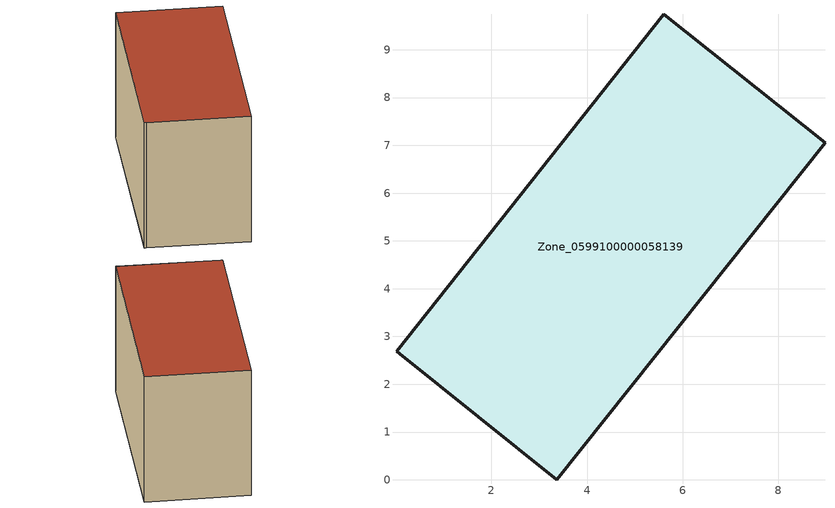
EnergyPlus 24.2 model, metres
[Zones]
Zone_0599100000058139
 floor ground (C_G): 0.01,2.69 5.61,9.74 8.98,7.06 3.36,0 0.08,2.64 z0.51
 wall outside (C_F): 8.98,7.06 5.61,9.74 0.01,2.69 0.08,2.64 3.36,0 8.98,7.06 z0.51:6.24
 roof outside (C_R): 5.61,9.74 0.01,2.69 0.08,2.64 3.36,0 8.98,7.06 z6.24
[BUILDING]
Pand.0599100000058139: North Axis=0; Terrain=City; Loads Convergence Tolerance Value=0.04; Temperature Convergence Tolerance Value=0.4; Solar Distribution=FullExterior; Maximum Number of Warmup Days=25; Minimum Number of Warmup Days=1
[Site:Location]
Rotterdam.The.Hague.AP_ZH_NLD Design_Conditions: Latitude=51.96; Longitude=4.45; Time Zone=1; Elevation=-4.5
[SITE:GROUNDTEMPERATURE:BUILDINGSURFACE]
18, 18, 18, 18, 18, 18, 18, 18, 18, 18, 18, 18
[MATERIAL] Thermal Absorptance=0.9; Solar Absorptance=0.7; Visible Absorptance=0.7
Name | Roughness | Thickness | Conductivity | Density | Specific Heat
G.TI.1946-1964 | MediumSmooth | 0.15 | 1 | 540 | 1210
F.TI.1946-1964 | Rough | 0.3 | 0.857143 | 1920 | 840
R.TI.1946-1964 | MediumRough | 0.2 | 0.277778 | 1500 | 1000
[CONSTRUCTION]
C_G: G.TI.1946-1964
C_F: F.TI.1946-1964
C_R: R.TI.1946-1964
[ZONE]
Zone_0599100000058139: Type=1; Multiplier=1; Ceiling Height=Autocalculate; Volume=Autocalculate; Floor Area=autocalculate; Part of Total Floor Area=Yes
[ZONEINFILTRATION:DESIGNFLOWRATE]
Infil_Zone_0599100000058139: Zone or ZoneList or Space or SpaceList=Zone_0599100000058139; Schedule=AlwaysOn; Design Flow Rate Calculation Method=Flow/Area; Flow Rate per Floor Area=0.003; Constant Term Coefficient=1; Temperature Term Coefficient=0; Velocity Term Coefficient=0; Velocity Squared Term Coefficient=0
[HVACTEMPLATE:ZONE:IDEALLOADSAIRSYSTEM]
Zone_0599100000058139: Maximum Heating Supply Air Temperature=50; Minimum Cooling Supply Air Temperature=13; Maximum Heating Supply Air Humidity Ratio=0.0156; Minimum Cooling Supply Air Humidity Ratio=0.0077; Heating Limit=NoLimit; Cooling Limit=NoLimit; Dehumidification Control Type=ConstantSensibleHeatRatio; Cooling Sensible Heat Ratio=0.7; Dehumidification Setpoint=60; Humidification Control Type=None; Humidification Setpoint=30; Outdoor Air Method=None; Outdoor Air Flow Rate per Person=0.00944; Outdoor Air Flow Rate per Zone Floor Area=0; Outdoor Air Flow Rate per Zone=0; Demand Controlled Ventilation Type=None; Outdoor Air Economizer Type=NoEconomizer; Heat Recovery Type=None; Sensible Heat Recovery Effectiveness=0.7; Latent Heat Recovery Effectiveness=0.65
[ZONECONTROL:THERMOSTAT]
ThermostatControl_Zone_0599100000058139: Zone or ZoneList=Zone_0599100000058139; Control Type Schedule=DualSetpointControlType; Control 1=Thermostat_Zone_0599100000058139; Temperature Difference Between Cutout And Setpoint=0
[THERMOSTATSETPOINT:DUALSETPOINT]
Thermostat_Zone_0599100000058139: Heating Setpoint Temperature Schedule=HeatingSetpoint_Zone_0599100000058139; Cooling Setpoint Temperature Schedule=CoolingSetpoint_Zone_0599100000058139
[SCHEDULE:COMPACT]
HeatingSetpoint_Zone_0599100000058139: Through: 12/31, For: AllDays, Until: 24:00, 21
CoolingSetpoint_Zone_0599100000058139: Through: 12/31, For: AllDays, Until: 24:00, 24
DualSetpointControlType: Through: 12/31, For: AllDays, Until: 24:00, 4
AlwaysOn: Through: 12/31, For: AllDays, Until: 24:00, 1
